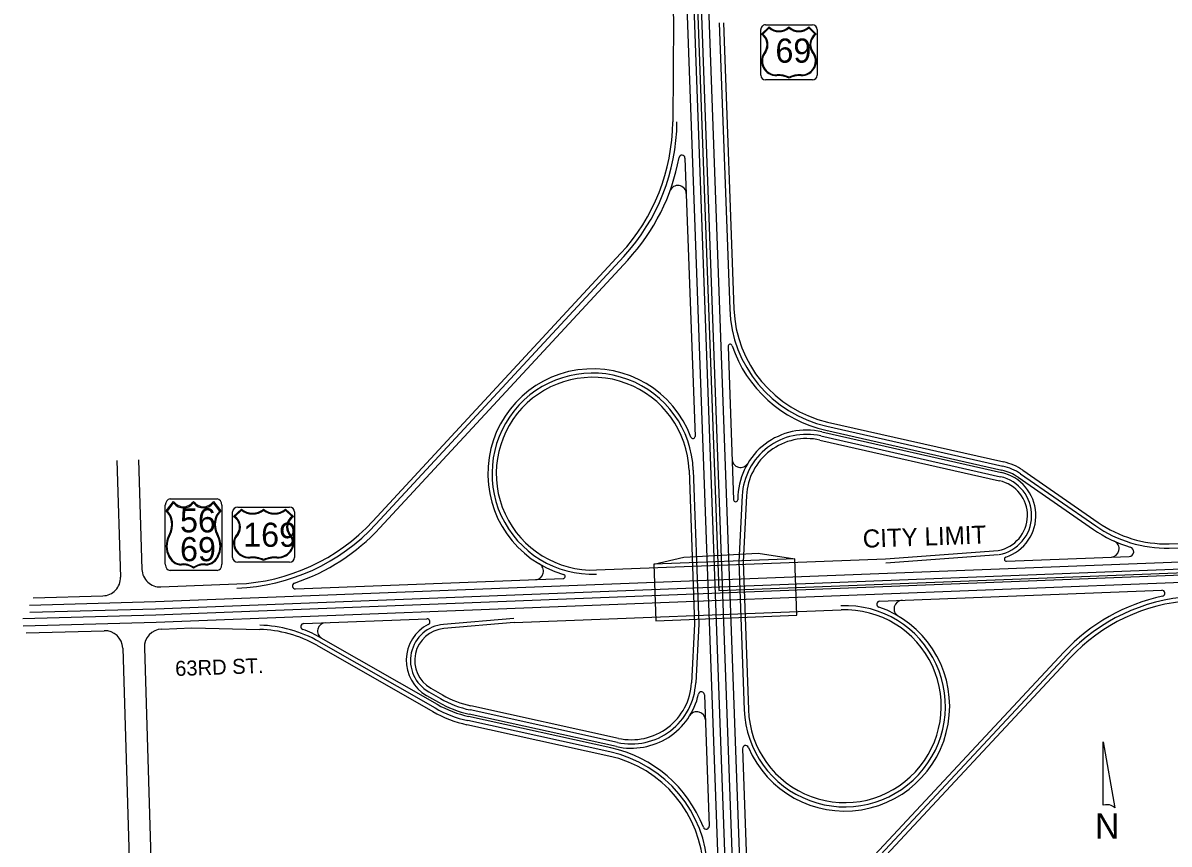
# Model space of a CAD drawing. Extents: x 179.021 to 179.677, y 38.384 to 39.226.
# Drawn here: x 179.0746 to 179.4347, y 38.6856 to 38.9438 of the extents above; entities that cross this region are included whole.
import ezdxf

# ---------------------------------------------------------------- set-up
doc = ezdxf.new("R2010")
doc.units = 0
for name, color, linetype in [('PL Inter Bridges', 7, 'Continuous'), ('PL Inter City Limit', 7, 'Continuous'), ('PL Inter Maintenance Info', 7, 'Continuous'), ('PL Inter North Arrow', 7, 'Continuous'), ('PL Inter Road Lines', 7, 'Continuous'), ('PL Inter Route Shields', 7, 'Continuous'), ('PL Inter Street Names', 7, 'Continuous')]:
    doc.layers.add(name, color=color, linetype=linetype)

msp = doc.modelspace()

# ---------------------------------------------------------------- linework, layer by layer
at = {"layer": 'PL Inter Bridges'}
for p, q in [((179.31710220808907, 38.77535715750881), (179.27278628886336, 38.773633655197266)), ((179.27278628886336, 38.773633655197266), (179.2734301262729, 38.7558422814472)), ((179.31774604605062, 38.757565768504485), (179.31710220808907, 38.77535715750881)), ((179.2734301262729, 38.7558422814472), (179.31774604605062, 38.757565768504485))]:
    msp.add_line(p, q, dxfattribs=at)
msp.add_lwpolyline([(179.27278628886336, 38.773633655197266), (179.2822111395367, 38.775811111772164), (179.30555643146118, 38.77709786014596), (179.31710220808907, 38.77535715750881)], close=True, dxfattribs=at)
at = {"layer": 'PL Inter City Limit'}
msp.add_line((179.28356027952432, 39.031931537475174), (179.2932080983164, 38.76533014485516), dxfattribs=at)
msp.add_lwpolyline([(179.2932080983164, 38.76533014485516), (179.5049752364663, 38.77356599367662)], dxfattribs=at)
at = {"layer": 'PL Inter Maintenance Info'}
for p, q in [((179.28075380999127, 39.01521743590509), (179.2953319023334, 38.612376150851105)), ((179.2875675316978, 39.01546401208266), (179.30214562403995, 38.61262272702866)), ((179.29338380981454, 38.94377005814282), (179.29663841940274, 38.85383434652201)), ((179.26335436558838, 38.87038224881203), (179.18548470630063, 38.7862062438777)), ((179.32713674757773, 38.81702070573412), (179.3824748594804, 38.80445601365958)), ((179.325313092434, 38.81393891106904), (179.3817396413972, 38.80112708594213)), ((179.38801506868424, 38.802063680453664), (179.4116718125996, 38.7856561826043)), ((179.43471770168435, 38.778672637127926), (179.4922071733498, 38.77970352011923)), ((179.34573369502934, 38.774007508504376), (179.38115875892677, 38.77663387362825)), ((179.22883942322244, 38.75657065982957), (179.20672418063913, 38.75467937374123)), ((179.167553421668, 38.74927915347477), (179.20406525417854, 38.728415249183044)), ((179.3208494275956, 38.65739686642815), (179.40265618996014, 38.74508516072739)), ((179.20205451712928, 38.73349066601065), (179.20575663692293, 38.73137516898573)), ((179.2613829061731, 38.71757560368068), (179.21506599194953, 38.727785246063284)), ((179.25900502044288, 38.71460882983768), (179.214332142865, 38.724456077045716))]:
    msp.add_line(p, q, dxfattribs=at)
for points in [[(179.2852038065625, 38.803219998695035), (179.28696577873112, 38.75477446381239), (179.28598173161242, 38.736288435797604)], [(179.30058554687986, 38.79517628882872), (179.2995575071078, 38.77435848344502), (179.3012072348769, 38.72784211605987)], [(179.07662038911766, 38.76078161850355), (179.11617466736988, 38.761856717061576), (179.49236004905916, 38.77648704373064)], [(179.0746134222378, 38.754285296352336), (179.11637620417795, 38.75542042278181), (179.49261029496859, 38.77005251412145)]]:
    msp.add_lwpolyline(points, dxfattribs=at)
for centre, radius, start, end in [((179.21719695636548, 38.913081611089865), 0.06287878787878787, 317.2286603119581, 359.6154703403921), ((179.33581731921547, 38.85525215954298), 0.03920454545454545, 182.0725254980897, 257.20769797286374), ((179.25359571350813, 38.80207602545177), 0.031628787878787874, 2.072322972081014, 272.22718310076044), ((179.3208260336647, 38.79417675861713), 0.020265151515151514, 77.20769797285038, 177.1728754218375), ((179.37905692047698, 38.78892953395814), 0.015898208536435962, 55.66957227223783, 77.64232789830979), ((179.37905692047698, 38.78892953395814), 0.012480741895088755, 280.34845870818333, 77.64232789830983), ((179.13932729707773, 38.828905606155544), 0.06287878787878787, 272.2271831007522, 317.2286603119404), ((179.43401481119304, 38.81787088108419), 0.03920454545454545, 235.25616364289203, 271.0272996666381), ((179.4451712429123, 38.70542172718057), 0.05814393939393939, 93.78085751033834, 136.98738420180283), ((179.33281615009207, 38.728963143089985), 0.031628787878787874, 182.0311740463116, 92.22716338070154), ((179.1481025201074, 38.71524007574375), 0.03920454545454545, 60.255118703066046, 88.7106020959437), ((179.20769245961063, 38.74335706535299), 0.011363636363636362, 94.88801738346933, 240.25511870313582), ((179.26574523128664, 38.73736566395183), 0.020265151515151514, 257.56907792369395, 356.9529104966085), ((179.2222006358268, 38.760152167067524), 0.03314393939395101, 240.2551187030909, 257.5690779237266), ((179.2222006358268, 38.760152167067524), 0.036553030303030296, 240.2551187030909, 257.5690779237266), ((179.2505657559709, 38.67632338613555), 0.03920454545454545, 2.0725254980948193, 77.56907792372834)]:
    msp.add_arc(centre, radius, start, end, dxfattribs=at)
at = {"layer": 'PL Inter North Arrow'}
msp.add_lwpolyline([(179.41398717056956, 38.69786676389106), (179.41398718418372, 38.71776577161381), (179.417680997739, 38.69697309335217), (179.41714479721722, 38.697390138791114), (179.41654901878766, 38.69774760640331), (179.4160128181028, 38.69792634037269), (179.41541703946942, 38.69798591864733), (179.41470210506023, 38.69798591913647)], close=True, dxfattribs=at)
at = {"layer": 'PL Inter Road Lines'}
for p, q in [((179.28302505056013, 39.01529962796428), (179.29896825221013, 38.57473582236904)), ((179.28529629112896, 39.01538182002348), (179.301239492779, 38.57481801442823)), ((179.2947087001464, 38.94381800351068), (179.2979633097346, 38.85388229188987)), ((179.2826016441173, 38.901311479776865), (179.28576794649248, 38.813815990809466)), ((179.26238116720117, 38.871282536570895), (179.18451150791338, 38.78710653163657)), ((179.2646056206577, 38.86922473597919), (179.18673596136992, 38.78504873104487)), ((179.29611617541252, 38.84208063054496), (179.29785976739356, 38.79389937213547)), ((179.3256066383348, 38.815231762164025), (179.38201351052166, 38.80242440471096)), ((179.32684320167692, 38.815727854639135), (179.3821812510364, 38.803163176765246)), ((179.32743029347853, 38.818313556829104), (179.3827684053812, 38.80574886475457)), ((179.32501954653318, 38.81264605997406), (179.3814460954964, 38.79983423484715)), ((179.104092658932, 38.806229448451006), (179.1052159330108, 38.76953582854252)), ((179.11090764830212, 38.80643807057458), (179.11196264245373, 38.77197492828822)), ((179.38725958096106, 38.800974399213935), (179.41091632487638, 38.78456690136458)), ((179.38877062902316, 38.803153066392596), (179.41242737293848, 38.78674556854323)), ((179.3456356742189, 38.775329637495965), (179.38106073811633, 38.77795600261984)), ((179.16024581135338, 38.76584514516172), (179.2443008600124, 38.76911415262432)), ((179.22895238910246, 38.75524972385094), (179.20683714651915, 38.7533584377626)), ((179.16821118162412, 38.75043023339802), (179.2047230141347, 38.7295663291063)), ((179.1058997539917, 38.747197676499646), (179.10807845934448, 38.676026634975884)), ((179.11271598728788, 38.747365663706475), (179.1148934487146, 38.67623525709946)), ((179.16689566171183, 38.7481280735515), (179.2034074942224, 38.72726416925977)), ((179.3198800289941, 38.658301244391765), (179.40168679135863, 38.745989538691)), ((179.32181882619713, 38.656492488464544), (179.40362558856168, 38.744180782763785)), ((179.20139675717314, 38.73233958608739), (179.2050988769668, 38.73022408906246)), ((179.20271227708545, 38.73464174593393), (179.2064143968791, 38.732526248909)), ((179.2887077731305, 38.73257878137831), (179.29020129030917, 38.69130792334162)), ((179.2616682919282, 38.71887028052085), (179.21535137770462, 38.72907992290346)), ((179.25929040619798, 38.71590350667786), (179.2146175286201, 38.72575075388588)), ((179.26109752041802, 38.71628092684051), (179.21478060619444, 38.726490569223124)), ((179.2587196346878, 38.71331415299752), (179.2140467571099, 38.72316140020555)), ((179.30069280095773, 38.71561321131207), (179.30371858131747, 38.63200081403784))]:
    msp.add_line(p, q, dxfattribs=at)
for points in [[(179.27621132885355, 39.01505305178672), (179.2789625228064, 38.94454294416685), (179.27874860044827, 38.9126685128074)], [(179.28387892496656, 38.80317181253083), (179.2856387384974, 38.75478562952824), (179.28465784841356, 38.73635890866751)], [(179.2992510273286, 38.79524219102878), (179.2991842845571, 38.79389064990594)], [(179.3019096908751, 38.7951108990018), (179.30088442507517, 38.774349266552946), (179.30253215946675, 38.72788910521682)], [(179.43469393244067, 38.779998181609535), (179.49218340410616, 38.781029064600844)], [(179.38363664192823, 38.77453309792455), (179.4221702711062, 38.77603171964155)], [(179.07455167155334, 38.75655718457784), (179.11630116542142, 38.75769194983306), (179.4925219732737, 38.77232352458695)], [(179.0766821398021, 38.75850973027805), (179.1162497065177, 38.75958519002097), (179.49244837153566, 38.77421603329553)], [(179.25477334652814, 38.77179588631707), (179.3456356742189, 38.775329637495965)], [(179.11786260645349, 38.76647125397012), (179.14171936414962, 38.76739907353819)], [(179.34374477779133, 38.76198855126509), (179.43245160567767, 38.76543844174512)], [(179.07773620634305, 38.76308551342006), (179.0996911519135, 38.76368225620914)], [(179.22895238910246, 38.75524972385094), (179.33163852749388, 38.759243282629996)], [(179.16281634609172, 38.75495207742243), (179.20146859055902, 38.756455298915036)], [(179.0755784937757, 38.7520379606908), (179.10006621947213, 38.752703545293755)], [(179.1181706092895, 38.753216895287515), (179.12760175214166, 38.753589889404495), (179.14895488144572, 38.75310927234621)]]:
    msp.add_lwpolyline(points, dxfattribs=at)
for centre, radius, start, end in [((179.21719695636548, 38.913081611089865), 0.0615530303030303, 317.2286603119581, 359.6154703403921), ((179.28165529388028, 38.90127723308554), 0.0009469696969696968, 2.0725254980611822, 169.62230840363384), ((179.21719695636548, 38.913081611089865), 0.06458333333333333, 317.2286603119581, 349.6223084036495), ((179.28035665042816, 38.89002997564484), 0.0026515151515151512, 2.0725254980236087, 159.94924101735143), ((179.33581731921547, 38.85525215954298), 0.03787878787878787, 182.0725254980897, 257.20769797286374), ((179.29677862057844, 38.84210460322889), 0.0006628787878787878, 18.61263245884328, 182.07252549790456), ((179.33581731921547, 38.85525215954298), 0.04053030303029697, 198.61263245870717, 257.2076979728637), ((179.25359571350813, 38.80207602545177), 0.03295454545454545, 20.396178292748996, 253.9035303060742), ((179.25359571350813, 38.80207602545177), 0.030303030303030297, 2.072322972081014, 272.22718310076044), ((179.3208260336647, 38.79417675861713), 0.02160129729036484, 77.20769797285038, 177.1728754218375), ((179.28510550132657, 38.81379201812554), 0.0006628787878787878, 200.39617829293857, 2.0725254979046213), ((179.3208260336647, 38.79417675861713), 0.018939393939393936, 77.20769797285038, 177.1728754218375), ((179.3000501755118, 38.80668925754231), 0.0026515151515151512, 182.07252549802362, 328.9410643739054), ((179.37905692047698, 38.78892953395814), 0.01722396611219354, 55.66957227223783, 77.64232789830979), ((179.37905692047698, 38.78892953395814), 0.01380649947084633, 288.3445704397698, 77.6423278983098), ((179.37905692047698, 38.78892953395814), 0.014572509358538831, 55.66957227223783, 77.64232789830979), ((179.37905692047698, 38.78892953395814), 0.011154984319331181, 280.34845870818333, 77.64232789830983), ((179.29852221255948, 38.793923344819405), 0.0006628787878787878, 182.0725254983807, 357.1728754220966), ((179.13932729707773, 38.828905606155544), 0.0615530303030303, 272.2271831007522, 317.2286603119404), ((179.43401481119304, 38.81787088108419), 0.03787878787878787, 235.25616364289203, 271.0272996666381), ((179.13932729707773, 38.828905606155544), 0.06458333333333333, 288.5817470196843, 317.2286603119404), ((179.43401481119304, 38.81787088108419), 0.04053017561379334, 235.25616364289203, 253.5541365378871), ((179.41636805356924, 38.77845958368463), 0.0026515151515151512, 272.22718310062186, 65.87912824173164), ((179.38361088120593, 38.77519547596812), 0.0006628787878787878, 108.3445704389541, 272.2271831006219), ((179.4221113894552, 38.77754572659829), 0.001515151515151515, 272.2271831003815, 73.55413653781052), ((179.11764180026222, 38.77214878005787), 0.005681818181818181, 181.75340486006814, 272.22718310074754), ((179.2354773150802, 38.77142451341257), 0.0026515151515151512, 272.2271831006219, 59.412265154859455), ((179.09953677520235, 38.76936197677289), 0.005681818181818181, 271.55693518614606, 1.7534048599638226), ((179.2442750992901, 38.76977653066789), 0.0006628787878787878, 272.2271831006219, 73.90353030537685), ((179.1602090103215, 38.76679139950968), 0.0009469696969696968, 108.5817470200617, 272.227183101391), ((179.43248840638387, 38.76449218738449), 0.0009469696969696968, 282.1178288417204, 92.2271633803307), ((179.34378157849753, 38.76104229690447), 0.0009469696969696968, 92.22716338033067, 251.12833464842413), ((179.35093455906969, 38.75961464889318), 0.0026515151515151512, 92.22716338080122, 239.41224543450286), ((179.4451712429123, 38.70542172718057), 0.059469696969696964, 102.11782884167724, 136.98738420180283), ((179.4451712429123, 38.70542172718057), 0.05681818181818181, 93.78085751033834, 136.98738420180283), ((179.33281615009207, 38.728963143089985), 0.03295454545454545, 203.12731068549763, 71.1283346479828), ((179.33281615009207, 38.728963143089985), 0.030303030303030297, 182.0311740463116, 92.22716338070154), ((179.16285314679791, 38.75400582306181), 0.0009469696969696968, 92.2271633803307, 249.16784456778245), ((179.16980763837526, 38.752570455630156), 0.0026515151515151512, 92.22716338080122, 239.8248637111744), ((179.20769245961063, 38.74335706535299), 0.012689393939393938, 116.98250059279604, 240.2551187031358), ((179.2015053912652, 38.755509044554415), 0.0009469696969696968, 296.9825005928393, 92.22716338033067), ((179.10022059618325, 38.74702382473), 0.005681818181818181, 1.7534048599097787, 91.55693518606965), ((179.11839514509634, 38.74753951547613), 0.005681818181818181, 92.26482167306312, 181.7534048601305), ((179.1481025201074, 38.71524007574375), 0.03787878787878787, 60.255118703066046, 88.7106020959437), ((179.1481025201074, 38.71524007574375), 0.04053030303028411, 60.25511870306605, 69.16784456781797), ((179.20769245961063, 38.74335706535299), 0.010037878787878787, 94.88801738346933, 240.25511870313582), ((179.26574523128664, 38.73736566395183), 0.018939393939393936, 257.56907792369395, 356.9529104966085), ((179.2222006358268, 38.760152167067524), 0.03181818181819344, 240.2551187030909, 257.5690779237266), ((179.26574523128664, 38.73736566395183), 0.021590909090909088, 257.56907792369395, 347.64827841529547), ((179.2877614228935, 38.73254453468698), 0.0009469696969696968, 2.0725254980612107, 167.64827841512033), ((179.2222006358268, 38.760152167067524), 0.03522727272728002, 240.2551187030909, 257.5690779237266), ((179.2222006358268, 38.760152167067524), 0.03446969696970344, 240.2551187030909, 257.5690779237266), ((179.2222006358268, 38.760152167067524), 0.03787878787878787, 240.2551187030909, 257.5690779237266), ((179.28634386777367, 38.72458320299836), 0.0026515151515151512, 2.0725254980236087, 148.17837610975272), ((179.2505657559709, 38.67632338613555), 0.04053030303030303, 21.127549641421417, 77.56907792372834), ((179.30163915119476, 38.715647458003396), 0.0009469696969696968, 23.127310685293814, 182.0725254980612), ((179.2505657559709, 38.67632338613555), 0.03787878787878787, 2.0725254980948193, 77.56907792372834), ((179.28925494007217, 38.69127367665029), 0.0009469696969696968, 201.12754964135416, 2.072525498061225)]:
    msp.add_arc(centre, radius, start, end, dxfattribs=at)
at = {"layer": 'PL Inter Route Shields'}
for points in [[(179.3063935005884, 38.92736894151504), (179.30639351037826, 38.94167819723879)], [(179.30667242735876, 38.94026263222663), (179.30900214048407, 38.94259234216411)], [(179.3070393911872, 38.94029257273137), (179.30900546215778, 38.94225864101172)], [(179.30788295808313, 38.94316764290561), (179.32263932145565, 38.94316763280983)], [(179.3234828825991, 38.94029256148132), (179.32151681431873, 38.942258632451896)], [(179.32152013644907, 38.94259233359975), (179.32384984820504, 38.94026262047445)], [(179.3241287671225, 38.941678185104955), (179.3241287573326, 38.92736892938121)], [(179.32263930962773, 38.92587948371438), (179.30788294625523, 38.925879493810164)], [(179.12078242501926, 38.794120849413254), (179.13553878657376, 38.794120839317486)], [(179.1192929642818, 38.773582537481836), (179.11929297700868, 38.79218456883183)], [(179.1195718936986, 38.790344336737405), (179.12190160730208, 38.79337296067956)], [(179.11993885749217, 38.79032328322722), (179.1219049288663, 38.79287917185001)], [(179.13638234890408, 38.79032327197717), (179.13441628102726, 38.79287916329019)], [(179.1344196032671, 38.79337295211519), (179.1367493127264, 38.79034432498523)], [(179.1370282319349, 38.792184556698), (179.13702821920805, 38.77358252534802)], [(179.14040802649905, 38.77572892625087), (179.1404080362889, 38.790038181974616)], [(179.1407148467011, 38.78862261876183), (179.14327753116126, 38.79095232853992)], [(179.14111850600133, 38.78865255924147), (179.1432811837526, 38.7906186273873)], [(179.14204642957182, 38.79152762753954), (179.15827842837243, 38.791527616434195)], [(179.15920634619036, 38.788652546866416), (179.15704367112986, 38.790618617971504)], [(179.1570473259958, 38.79095231911913), (179.15961000726816, 38.78862260583443)], [(179.1599168177988, 38.790038168627405), (179.15991680800892, 38.77572891290366)], [(179.15827841654448, 38.77423946733873), (179.1420464177439, 38.77423947844409)], [(179.13553877119745, 38.77164624658457), (179.12078240964294, 38.771646256680334)]]:
    msp.add_lwpolyline(points, dxfattribs=at)
for centre, radius, start, end in [((179.30788295735675, 38.94167819546578), 0.0014894466858552302, 89.99996080027657, 179.99996080027657), ((179.31213330327236, 38.94568436648978), 0.004400543870874347, 224.63966590458205, 315.2987349053213), ((179.31213330327236, 38.94568436648978), 0.004638855340611184, 227.6025230027635, 312.39739859770486), ((179.31838897935296, 38.94568436220987), 0.004400543870874347, 224.70118669531664, 315.36025569605584), ((179.31838897935296, 38.94568436220987), 0.004638855340611184, 227.6025230027635, 312.39739859770486), ((179.32263931978684, 38.94167818537), 0.0014894466858552302, 359.9999608002766, 89.99996080027658), ((179.30447933924046, 38.93697025812181), 0.003955928112747722, 326.43355266031193, 56.331957113301534), ((179.30447933924046, 38.93697025812181), 0.00419423958248456, 326.23382125888503, 52.38348593421893), ((179.32604293146113, 38.93697024336877), 0.0041942395824845595, 127.61643566633423, 213.76610034166816), ((179.32604293146113, 38.93697024336877), 0.0039559281127477235, 123.66796448716686, 213.56636893998694), ((179.3112602154064, 38.93181763712469), 0.004575587975222133, 139.6025632293804, 272.75118498365214), ((179.3112602154064, 38.93181763712469), 0.004337276505485296, 139.41993617370449, 272.7511849835674), ((179.31926204824464, 38.93181763165013), 0.004575587975222135, 267.24873661690106, 40.397358371003236), ((179.31926204824464, 38.93181763165013), 0.004337276505485298, 267.2487366169858, 40.57998542684871), ((179.30788294756687, 38.927368940324826), 0.0014894466858552302, 179.9999608002766, 269.9999608002766), ((179.31188928380146, 38.91962822018147), 0.0076271309583810214, 63.513227090378756, 93.07607975676397), ((179.31188928380146, 38.91962822018147), 0.007865442428117856, 64.37505516850953, 92.63286217869594), ((179.31869254103796, 38.91962821552693), 0.00786544242811786, 87.36705942185725, 115.62486643195888), ((179.31869254103796, 38.91962821552693), 0.007627130958381022, 87.37075644248776, 116.48669451008965), ((179.32263930999696, 38.92736893022906), 0.0014894466858552302, 269.9999608002766, 359.9999608002766)]:
    msp.add_arc(centre, radius, start, end, dxfattribs=at)
for centre, major_axis, ratio, start_param, end_param in [((179.12078242339658, 38.79218456856111), (-1.3247340080194518e-09, -0.001936280691611346), 0.7692307692307693, 3.141592653589793, 4.71238898038469), ((179.13553878582667, 38.79218455846533), (1.3247340069224445e-09, 0.001936280691611346), 0.7692307692307693, 4.71238898038469, 6.283185307179586), ((179.11737880431394, 38.786064249315366), (3.518455913639061e-09, 0.005142706546570836), 0.7692307692307694, 4.126544640274081, 5.6955677902682815), ((179.11737880427293, 38.78600427283189), (3.7304133547466514e-09, 0.005452511457228651), 0.7692307692307693, 4.123058669699558, 5.626653967773188), ((179.12503277013445, 38.7973925917647), (-3.9139031756014865e-09, -0.005720707032135312), 0.7692307692307693, 5.4914988115741385, 7.073798062429764), ((179.1250327700934, 38.79733261528122), (-4.125860616671138e-09, -0.006030511942793129), 0.7692307692307693, 5.54321042320349, 7.023160191154203), ((179.13128844621505, 38.79739258748478), (-3.9139031756014865e-09, -0.005720707032135312), 0.7692307692307693, 5.492572551930889, 7.074871802786514), ((179.13128844617404, 38.797332611001316), (-4.125860616671138e-09, -0.006030511942793129), 0.7692307692307693, 5.54321042320349, 7.023160191154203), ((179.13894239649363, 38.786004258078854), (3.730413354746652e-09, 0.005452511457228653), 0.769230769230769, 0.6565313394063991, 2.160126637480028), ((179.13894239653465, 38.78606423456233), (3.518455913639061e-09, 0.005142706546570836), 0.7692307692307694, 0.5876175169098252, 2.156640666901067), ((179.14204642836168, 38.79003818112425), (-0.0016383913544403706, 1.1209287751885453e-09), 0.9090909090909086, 4.71238898038469, 6.283185307179586), ((179.14672180859472, 38.79404435185746), (-0.00484059825796065, 3.311764226398154e-09), 0.909090909090909, 0.7791098311894494, 2.3614090820450744), ((179.14672180859472, 38.79404435185746), (-0.0051027408746711096, 3.4911128304283215e-09), 0.9090909090909091, 0.8308214428188005, 2.3107712107695133), ((179.15360305228342, 38.79404434714956), (-0.00484059825796065, 3.311764226398154e-09), 0.909090909090909, 0.7801835715461983, 2.3624828224018235), ((179.15360305228342, 38.79404434714956), (-0.0051027408746711096, 3.4911128304283215e-09), 0.9090909090909091, 0.8308214428188005, 2.3107712107695133), ((179.15827842703473, 38.790038170018896), (-0.0016383913544403706, 1.1209287744609535e-09), 0.9090909090909086, 3.141592653589793, 4.71238898038469), ((179.1383024487558, 38.785330244013146), (0.004351520924021478, -2.9771550040693114e-09), 0.9090909090909091, 5.697340967068977, 7.266364117063178), ((179.1383024487558, 38.785330244013146), (0.004613663540731937, -3.1565036080928885e-09), 0.9090909090909088, 5.693854996494456, 7.1974502945680845), ((179.16202240019857, 38.785330227784804), (-0.004613663540731937, 3.1565036081450576e-09), 0.9090909090909088, 5.368920319791089, 6.8725156178647175), ((179.16202240019857, 38.785330227784804), (-0.0043515209240214785, 2.9771550041148908e-09), 0.909090909090909, 5.300006497294515, 6.869029647285757), ((179.1241596794224, 38.77936584341088), (4.069589767801415e-09, 0.005948264367787383), 0.7692307692307694, 0.8657287299441192, 3.1896105740487095), ((179.12415967938134, 38.77930586692741), (3.857632326693823e-09, 0.005638459457129567), 0.769230769230769, 0.8625412865208305, 3.189610574048709), ((179.1321615122606, 38.77936583793632), (4.069589767801415e-09, 0.005948264367787383), 0.7692307692307693, 3.0935747331293975, 5.417456577231029), ((179.13216151221957, 38.77930586145284), (3.857632326693823e-09, 0.005638459457129567), 0.769230769230769, 3.0935747331308776, 5.420644020658756), ((179.14576141289092, 38.780177622552095), (-0.005033146772743169, 3.443499034601696e-09), 0.909090909090909, 5.578117710328809, 7.901999554433399), ((179.14576141289092, 38.780177622552095), (-0.0047710041560327125, 3.26415043057153e-09), 0.9090909090909085, 5.57493026690552, 7.901999554433399), ((179.15456342901297, 38.78017761653008), (0.005033146772743169, -3.443499034543556e-09), 0.909090909090909, 4.664371059924294, 6.988252904025925), ((179.15456342901297, 38.78017761653008), (0.0047710041560327125, -3.2641504305199788e-09), 0.9090909090909085, 4.664371059925774, 6.991440347453652), ((179.14204641857177, 38.77572892598331), (0.0016383913544403706, -1.1209287750243886e-09), 0.9090909090909086, 3.141592653589793, 4.71238898038469), ((179.1464533889594, 38.76798820556586), (-0.008389844054217162, 5.7400312777705266e-09), 0.909090909090909, 4.25010826904652, 4.766077384356927), ((179.1464533889594, 38.76798820556586), (-0.00865198667092762, 5.919379881800692e-09), 0.9090909090909094, 4.2651500065975165, 4.758341778318404), ((179.15393697191956, 38.76798820044584), (0.00865198667092762, -5.919379881691611e-09), 0.9090909090909094, 1.5248435288611821, 2.01803530058059), ((179.15393697191956, 38.76798820044584), (0.008389844054217162, -5.7400312776680356e-09), 0.9090909090909088, 1.5249080540436986, 2.033077038130107), ((179.15827841724484, 38.77572891487795), (0.0016383913544403706, -1.1209287751683832e-09), 0.9090909090909086, 4.71238898038469, 6.283185307179586), ((179.12078241066973, 38.77358253687788), (-1.3247340066853184e-09, -0.001936280691611346), 0.7692307692307693, 4.71238898038469, 6.283185307179586), ((179.12478874531556, 38.76351960151383), (6.783673327667121e-09, 0.009915270245893006), 0.7692307692307693, 5.820904595841417, 6.336873711151823), ((179.12478874527451, 38.76345962503035), (6.995630768774712e-09, 0.010225075156550823), 0.7692307692307695, 5.835946333392414, 6.3291381051133015), ((179.13159200251098, 38.7634596203758), (6.995630768774712e-09, 0.010225075156550823), 0.7692307692307695, 6.237232509245872, 6.73042428096528), ((179.13159200255203, 38.76351959685927), (6.783673327667121e-09, 0.009915270245893006), 0.7692307692307693, 6.237297034428389, 6.745466018514797), ((179.1355387730998, 38.77358252678211), (1.3247340069224445e-09, 0.001936280691611346), 0.7692307692307693, 3.141592653589793, 4.71238898038469)]:
    msp.add_ellipse(centre, major_axis=major_axis, ratio=ratio, start_param=start_param, end_param=end_param, dxfattribs=at)

# ---------------------------------------------------------------- texts
at = {"layer": 'PL Inter City Limit'}
msp.add_text('CITY LIMIT', height=0.005679999999999998, rotation=2, dxfattribs=at).set_placement((179.338556650833, 38.77877621873168))
at = {"layer": 'PL Inter North Arrow'}
msp.add_text('N', height=0.007962581982582062, rotation=359.9999608002766, dxfattribs=at).set_placement((179.41142532219445, 38.68732147818028))
at = {"layer": 'PL Inter Route Shields'}
for s, p in [('69', (179.31101915564412, 38.93129508362795)), ('56', (179.12391849485638, 38.78362333491988)), ('169', (179.14377241899376, 38.77909354751706)), ('69', (179.12391849485638, 38.77456376011423))]:
    msp.add_text(s, height=0.007579999999999998, dxfattribs=at).set_placement(p)
at = {"layer": 'PL Inter Street Names'}
msp.add_text('63RD ST.', height=0.004729999999999999, rotation=2, dxfattribs=at).set_placement((179.12246422420804, 38.73844430925349))

doc.saveas('drawing.dxf')
